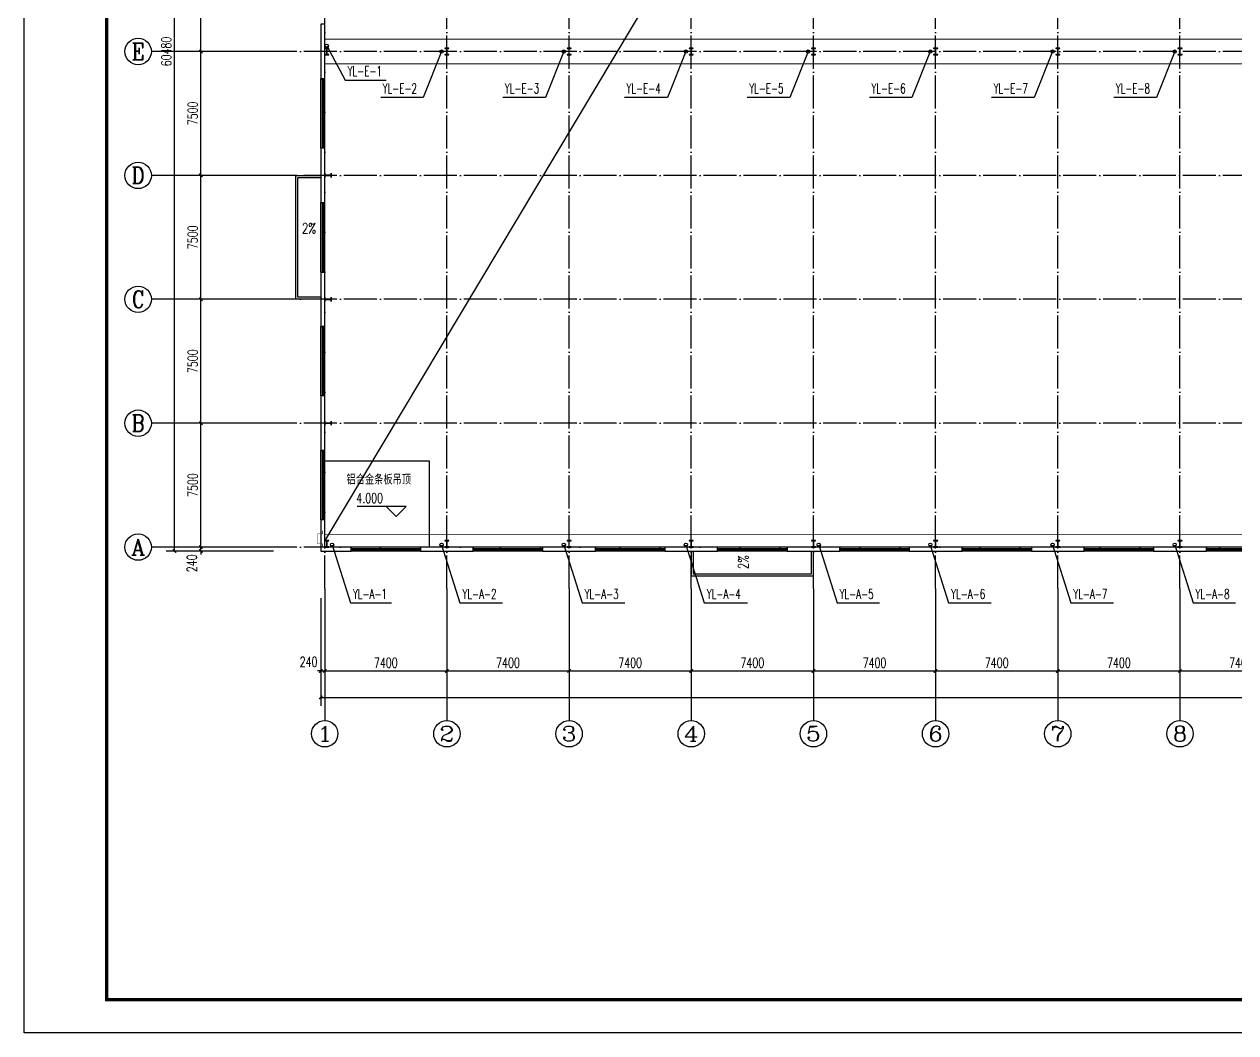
# Model space of a CAD drawing. Extents: x 12811826 to 27008858, y -1172757 to 50528.
# Drawn here: x 13328185 to 13401565, y -442843 to -381793 of the extents above; entities that cross this region are included whole.
import ezdxf
from ezdxf.enums import TextEntityAlignment as Align

# ---------------------------------------------------------------- set-up
doc = ezdxf.new("R2010")
doc.units = 0
doc.header["$LTSCALE"] = 1000
doc.header["$MEASUREMENT"] = 0
doc.linetypes.add('DASH', pattern=[0.35, 0.25, -0.1])
doc.linetypes.add('DOTE', pattern=[2.42, 2, -0.2, 0.02, -0.2])
for name, color, linetype in [('AXIS', 3, 'Continuous'), ('AXIS_TEXT', 7, 'Continuous'), ('COLUMN', 2, 'Continuous'), ('DIM_ELEV', 3, 'Continuous'), ('DIM_SYMB', 3, 'Continuous'), ('DIM_雨水', 3, 'Continuous'), ('DOTE', 8, 'DOTE'), ('PUB_TEXT', 7, 'Continuous'), ('TK', 4, 'Continuous'), ('TWT_TEXT', 7, 'Continuous'), ('VPIPE-雨水', 4, 'Continuous'), ('WALL-PARAPET', 6, 'Continuous'), ('WINDOW', 4, 'Continuous')]:
    doc.layers.add(name, color=color, linetype=linetype)
doc.styles.add('_TCH_AXIS', font='COMPLEX', dxfattribs={"bigfont": 'GBCBIG'})
doc.styles.add('_TCH_DIM', font='SIMPLEX', dxfattribs={"bigfont": 'GBCBIG'})
doc.styles.add('_TCH_DIM_T3', font='SIMPLEX', dxfattribs={"width": 0.705882, "bigfont": 'GBCBIG'})
doc.styles.add('_TWT_SERIAL', font='COMPLEX', dxfattribs={"width": 0.8, "height": 3, "bigfont": 'HZTXT'})
doc.styles.add('COMPLEX', font='COMPLEX')
doc.styles.add('TK-LG-B', font='', dxfattribs={"width": 0.75})
doc.styles.get('TK-LG-B').set_extended_font_data('SimSun')
doc.dimstyles.new('_TCH_ARCH&&200', dxfattribs={"dimtxt": 595, "dimasz": 200, "dimexe": 500, "dimexo": 600, "dimgap": 200, "dimtad": 1, "dimdec": 0, "dimzin": 0, "dimdsep": 46, "dimtxsty": '_TCH_DIM_T3', "dimblk": 'ARCHTICK', "dimcen": 0.09, "dimclrt": 7, "dimazin": 2, "dimtfac": 1, "dimtdec": 0, "dimtix": 1, "dimtmove": 2, "dimatfit": 3, "dimfxl": 0, "dimtolj": 1, "dimtzin": 0, "dimarcsym": 0})

# ---------------------------------------------------------------- blocks, each defined once
blk = doc.blocks.new('A$C797E1D2B')
at = {"layer": 'COLUMN'}
h = blk.add_hatch(color=256, dxfattribs=at)
h.paths.add_polyline_path([(125, 400), (250, 400), (250, 388), (130, 388), (130, 200), (125, 200)])
h.paths.add_polyline_path([(0, 400), (125, 400), (125, 200), (120, 200), (120, 388), (0, 388)])
h.paths.add_polyline_path([(0, 12), (120, 12), (120, 200), (125, 200), (125, 0), (0, 0)])
h.paths.add_polyline_path([(125, 200), (130, 200), (130, 12), (250, 12), (250, 0), (125, 0)])
blk.add_lwpolyline([(250, 0), (250, 12), (130, 12), (130, 388), (250, 388), (250, 400), (0, 400), (0, 388), (120, 388), (120, 12), (0, 12), (0, 0)], close=True, dxfattribs=at)
blk = doc.blocks.new('_AXISO')
blk.add_circle((0, 0), 0.5)
at = {"layer": 'AXIS_TEXT', "style": 'COMPLEX', "width": 1.041667}
blk.add_attdef('A', text='', height=0.56, dxfattribs=at).set_placement((-0.25, -0.28), (0.25, -0.28), align=Align.FIT)
blk = doc.blocks.new('GeYuanFrame_31537473', base_point=(20.09, 4.53))
at = {"layer": 'TK'}
blk.add_lwpolyline([(20.09, 4.53), (20.09, 598.53), (1071.09, 598.53), (1071.09, 4.53)], close=True, dxfattribs=at)
at = {"layer": 'TK', "const_width": 1}
blk.add_lwpolyline([(45.09, 588.53), (1061.09, 588.53), (1061.09, 14.53), (45.09, 14.53)], close=True, dxfattribs=at)
blk = doc.blocks.new('$TCHSYS$WIN2D')
for p, q in [((-0.5, 0.5), (0.5, 0.5)), ((-0.5, 0.5), (-0.5, -0.5)), ((0.5, 0.5), (0.5, -0.5)), ((0.5, 0.167), (-0.5, 0.167)), ((0.5, -0.167), (-0.5, -0.167)), ((-0.5, -0.5), (0.5, -0.5))]:
    blk.add_line(p, q)
blk = doc.blocks.new('_ArchTick')
at = {"color": 0, "linetype": 'ByBlock', "const_width": 0.4}
blk.add_lwpolyline([(-0.5, -0.5), (0.5, 0.5)], dxfattribs=at)
blk = doc.blocks.new('*D210')
at = {"layer": 'AXIS', "color": 0, "lineweight": -2}
for p, q in [((13346145, -416543), (13346145, -423043)), ((13509425, -416543), (13509425, -423043)), ((13346145, -422543), (13509425, -422543))]:
    blk.add_line(p, q, dxfattribs=at)
at = {"layer": 'Defpoints', "color": 0}
for p in [(13346145, -415943), (13509425, -415943), (13509425, -422543)]:
    blk.add_point(p, dxfattribs=at)
at = {"layer": 'AXIS', "color": 0, "lineweight": -2, "xscale": 200, "yscale": 200, "zscale": 200, "rotation": 180}
blk.add_blockref('_ArchTick', (13346145, -422543), dxfattribs=at)
at = {"layer": 'AXIS', "color": 0, "lineweight": -2, "xscale": 200, "yscale": 200, "zscale": 200}
blk.add_blockref('_ArchTick', (13509425, -422543), dxfattribs=at)
at = {"layer": 'AXIS', "color": 7, "insert": (13427785, -422046), "char_height": 595, "attachment_point": 5, "style": '_TCH_DIM_T3'}
blk.add_mtext('\\A1;163280', dxfattribs=at)
blk = doc.blocks.new('*D211')
at = {"layer": 'AXIS', "color": 0, "lineweight": -2}
for p, q in [((13346145, -416543), (13346145, -421443)), ((13346385, -416543), (13346385, -421443)), ((13346145, -420943), (13345945, -420943)), ((13346145, -420943), (13346385, -420943)), ((13346385, -420943), (13346585, -420943))]:
    blk.add_line(p, q, dxfattribs=at)
at = {"layer": 'Defpoints', "color": 0}
for p in [(13346145, -415943), (13346385, -415943), (13346385, -420943)]:
    blk.add_point(p, dxfattribs=at)
at = {"layer": 'AXIS', "color": 0, "lineweight": -2, "xscale": 200, "yscale": 200, "zscale": 200}
blk.add_blockref('_ArchTick', (13346145, -420943), dxfattribs=at)
at = {"layer": 'AXIS', "color": 0, "lineweight": -2, "xscale": 200, "yscale": 200, "zscale": 200, "rotation": 180}
blk.add_blockref('_ArchTick', (13346385, -420943), dxfattribs=at)
at = {"layer": 'AXIS', "color": 7, "insert": (13345405, -420393), "char_height": 595, "attachment_point": 5, "style": '_TCH_DIM_T3'}
blk.add_mtext('\\A1;240', dxfattribs=at)
blk = doc.blocks.new('*D212')
at = {"layer": 'AXIS', "color": 0, "lineweight": -2}
for p, q in [((13346385, -416543), (13346385, -421443)), ((13353785, -416543), (13353785, -421443)), ((13346385, -420943), (13353785, -420943))]:
    blk.add_line(p, q, dxfattribs=at)
at = {"layer": 'Defpoints', "color": 0}
for p in [(13346385, -415943), (13353785, -415943), (13353785, -420943)]:
    blk.add_point(p, dxfattribs=at)
at = {"layer": 'AXIS', "color": 0, "lineweight": -2, "xscale": 200, "yscale": 200, "zscale": 200, "rotation": 180}
blk.add_blockref('_ArchTick', (13346385, -420943), dxfattribs=at)
at = {"layer": 'AXIS', "color": 0, "lineweight": -2, "xscale": 200, "yscale": 200, "zscale": 200}
blk.add_blockref('_ArchTick', (13353785, -420943), dxfattribs=at)
at = {"layer": 'AXIS', "color": 7, "insert": (13350085, -420446), "char_height": 595, "attachment_point": 5, "style": '_TCH_DIM_T3'}
blk.add_mtext('\\A1;7400', dxfattribs=at)
blk = doc.blocks.new('*D213')
at = {"layer": 'AXIS', "color": 0, "lineweight": -2}
for p, q in [((13353785, -416543), (13353785, -421443)), ((13361185, -416543), (13361185, -421443)), ((13353785, -420943), (13361185, -420943))]:
    blk.add_line(p, q, dxfattribs=at)
at = {"layer": 'Defpoints', "color": 0}
for p in [(13353785, -415943), (13361185, -415943), (13361185, -420943)]:
    blk.add_point(p, dxfattribs=at)
at = {"layer": 'AXIS', "color": 0, "lineweight": -2, "xscale": 200, "yscale": 200, "zscale": 200, "rotation": 180}
blk.add_blockref('_ArchTick', (13353785, -420943), dxfattribs=at)
at = {"layer": 'AXIS', "color": 0, "lineweight": -2, "xscale": 200, "yscale": 200, "zscale": 200}
blk.add_blockref('_ArchTick', (13361185, -420943), dxfattribs=at)
at = {"layer": 'AXIS', "color": 7, "insert": (13357485, -420446), "char_height": 595, "attachment_point": 5, "style": '_TCH_DIM_T3'}
blk.add_mtext('\\A1;7400', dxfattribs=at)
blk = doc.blocks.new('*D214')
at = {"layer": 'AXIS', "color": 0, "lineweight": -2}
for p, q in [((13361185, -416543), (13361185, -421443)), ((13368585, -416543), (13368585, -421443)), ((13361185, -420943), (13368585, -420943))]:
    blk.add_line(p, q, dxfattribs=at)
at = {"layer": 'Defpoints', "color": 0}
for p in [(13361185, -415943), (13368585, -415943), (13368585, -420943)]:
    blk.add_point(p, dxfattribs=at)
at = {"layer": 'AXIS', "color": 0, "lineweight": -2, "xscale": 200, "yscale": 200, "zscale": 200, "rotation": 180}
blk.add_blockref('_ArchTick', (13361185, -420943), dxfattribs=at)
at = {"layer": 'AXIS', "color": 0, "lineweight": -2, "xscale": 200, "yscale": 200, "zscale": 200}
blk.add_blockref('_ArchTick', (13368585, -420943), dxfattribs=at)
at = {"layer": 'AXIS', "color": 7, "insert": (13364885, -420446), "char_height": 595, "attachment_point": 5, "style": '_TCH_DIM_T3'}
blk.add_mtext('\\A1;7400', dxfattribs=at)
blk = doc.blocks.new('*D215')
at = {"layer": 'AXIS', "color": 0, "lineweight": -2}
for p, q in [((13368585, -416543), (13368585, -421443)), ((13375985, -416543), (13375985, -421443)), ((13368585, -420943), (13375985, -420943))]:
    blk.add_line(p, q, dxfattribs=at)
at = {"layer": 'Defpoints', "color": 0}
for p in [(13368585, -415943), (13375985, -415943), (13375985, -420943)]:
    blk.add_point(p, dxfattribs=at)
at = {"layer": 'AXIS', "color": 0, "lineweight": -2, "xscale": 200, "yscale": 200, "zscale": 200, "rotation": 180}
blk.add_blockref('_ArchTick', (13368585, -420943), dxfattribs=at)
at = {"layer": 'AXIS', "color": 0, "lineweight": -2, "xscale": 200, "yscale": 200, "zscale": 200}
blk.add_blockref('_ArchTick', (13375985, -420943), dxfattribs=at)
at = {"layer": 'AXIS', "color": 7, "insert": (13372285, -420446), "char_height": 595, "attachment_point": 5, "style": '_TCH_DIM_T3'}
blk.add_mtext('\\A1;7400', dxfattribs=at)
blk = doc.blocks.new('*D216')
at = {"layer": 'AXIS', "color": 0, "lineweight": -2}
for p, q in [((13375985, -416543), (13375985, -421443)), ((13383385, -416543), (13383385, -421443)), ((13375985, -420943), (13383385, -420943))]:
    blk.add_line(p, q, dxfattribs=at)
at = {"layer": 'Defpoints', "color": 0}
for p in [(13375985, -415943), (13383385, -415943), (13383385, -420943)]:
    blk.add_point(p, dxfattribs=at)
at = {"layer": 'AXIS', "color": 0, "lineweight": -2, "xscale": 200, "yscale": 200, "zscale": 200, "rotation": 180}
blk.add_blockref('_ArchTick', (13375985, -420943), dxfattribs=at)
at = {"layer": 'AXIS', "color": 0, "lineweight": -2, "xscale": 200, "yscale": 200, "zscale": 200}
blk.add_blockref('_ArchTick', (13383385, -420943), dxfattribs=at)
at = {"layer": 'AXIS', "color": 7, "insert": (13379685, -420446), "char_height": 595, "attachment_point": 5, "style": '_TCH_DIM_T3'}
blk.add_mtext('\\A1;7400', dxfattribs=at)
blk = doc.blocks.new('*D217')
at = {"layer": 'AXIS', "color": 0, "lineweight": -2}
for p, q in [((13383385, -416543), (13383385, -421443)), ((13390785, -416543), (13390785, -421443)), ((13383385, -420943), (13390785, -420943))]:
    blk.add_line(p, q, dxfattribs=at)
at = {"layer": 'Defpoints', "color": 0}
for p in [(13383385, -415943), (13390785, -415943), (13390785, -420943)]:
    blk.add_point(p, dxfattribs=at)
at = {"layer": 'AXIS', "color": 0, "lineweight": -2, "xscale": 200, "yscale": 200, "zscale": 200, "rotation": 180}
blk.add_blockref('_ArchTick', (13383385, -420943), dxfattribs=at)
at = {"layer": 'AXIS', "color": 0, "lineweight": -2, "xscale": 200, "yscale": 200, "zscale": 200}
blk.add_blockref('_ArchTick', (13390785, -420943), dxfattribs=at)
at = {"layer": 'AXIS', "color": 7, "insert": (13387085, -420446), "char_height": 595, "attachment_point": 5, "style": '_TCH_DIM_T3'}
blk.add_mtext('\\A1;7400', dxfattribs=at)
blk = doc.blocks.new('*D218')
at = {"layer": 'AXIS', "color": 0, "lineweight": -2}
for p, q in [((13390785, -416543), (13390785, -421443)), ((13398185, -416543), (13398185, -421443)), ((13390785, -420943), (13398185, -420943))]:
    blk.add_line(p, q, dxfattribs=at)
at = {"layer": 'Defpoints', "color": 0}
for p in [(13390785, -415943), (13398185, -415943), (13398185, -420943)]:
    blk.add_point(p, dxfattribs=at)
at = {"layer": 'AXIS', "color": 0, "lineweight": -2, "xscale": 200, "yscale": 200, "zscale": 200, "rotation": 180}
blk.add_blockref('_ArchTick', (13390785, -420943), dxfattribs=at)
at = {"layer": 'AXIS', "color": 0, "lineweight": -2, "xscale": 200, "yscale": 200, "zscale": 200}
blk.add_blockref('_ArchTick', (13398185, -420943), dxfattribs=at)
at = {"layer": 'AXIS', "color": 7, "insert": (13394485, -420446), "char_height": 595, "attachment_point": 5, "style": '_TCH_DIM_T3'}
blk.add_mtext('\\A1;7400', dxfattribs=at)
blk = doc.blocks.new('*D219')
at = {"layer": 'AXIS', "color": 0, "lineweight": -2}
for p, q in [((13398185, -416543), (13398185, -421443)), ((13405585, -416543), (13405585, -421443)), ((13398185, -420943), (13405585, -420943))]:
    blk.add_line(p, q, dxfattribs=at)
at = {"layer": 'Defpoints', "color": 0}
for p in [(13398185, -415943), (13405585, -415943), (13405585, -420943)]:
    blk.add_point(p, dxfattribs=at)
at = {"layer": 'AXIS', "color": 0, "lineweight": -2, "xscale": 200, "yscale": 200, "zscale": 200, "rotation": 180}
blk.add_blockref('_ArchTick', (13398185, -420943), dxfattribs=at)
at = {"layer": 'AXIS', "color": 0, "lineweight": -2, "xscale": 200, "yscale": 200, "zscale": 200}
blk.add_blockref('_ArchTick', (13405585, -420943), dxfattribs=at)
at = {"layer": 'AXIS', "color": 7, "insert": (13401885, -420446), "char_height": 595, "attachment_point": 5, "style": '_TCH_DIM_T3'}
blk.add_mtext('\\A1;7400', dxfattribs=at)
blk = doc.blocks.new('*D235')
at = {"layer": 'AXIS', "color": 0, "lineweight": -2}
for p, q in [((13343285, -353203), (13336785, -353203)), ((13337285, -413683), (13337285, -353203)), ((13343285, -413683), (13336785, -413683))]:
    blk.add_line(p, q, dxfattribs=at)
at = {"layer": 'Defpoints', "color": 0}
for p in [(13337285, -353203), (13343885, -353203), (13343885, -413683)]:
    blk.add_point(p, dxfattribs=at)
at = {"layer": 'AXIS', "color": 0, "lineweight": -2, "xscale": 200, "yscale": 200, "zscale": 200}
for p, rotation in [((13337285, -353203), 90), ((13337285, -413683), 270)]:
    blk.add_blockref('_ArchTick', p, dxfattribs=dict(at, rotation=rotation))
at = {"layer": 'AXIS', "color": 7, "insert": (13336787, -383443), "char_height": 595, "attachment_point": 5, "rotation": 90, "style": '_TCH_DIM_T3'}
blk.add_mtext('\\A1;60480', dxfattribs=at)
blk = doc.blocks.new('*D236')
at = {"layer": 'AXIS', "color": 0, "lineweight": -2}
for p, q in [((13343285, -413443), (13338385, -413443)), ((13343285, -413683), (13338385, -413683)), ((13338885, -413443), (13338885, -413243)), ((13338885, -413683), (13338885, -413443)), ((13338885, -413683), (13338885, -413883))]:
    blk.add_line(p, q, dxfattribs=at)
at = {"layer": 'Defpoints', "color": 0}
for p in [(13338885, -413443), (13343885, -413443), (13343885, -413683)]:
    blk.add_point(p, dxfattribs=at)
at = {"layer": 'AXIS', "color": 0, "lineweight": -2, "xscale": 200, "yscale": 200, "zscale": 200}
for p, rotation in [((13338885, -413443), 270), ((13338885, -413683), 90)]:
    blk.add_blockref('_ArchTick', p, dxfattribs=dict(at, rotation=rotation))
at = {"layer": 'AXIS', "color": 7, "insert": (13338335, -414423), "char_height": 595, "attachment_point": 5, "rotation": 90, "style": '_TCH_DIM_T3'}
blk.add_mtext('\\A1;240', dxfattribs=at)
blk = doc.blocks.new('*D237')
at = {"layer": 'AXIS', "color": 0, "lineweight": -2}
for p, q in [((13343285, -405943), (13338385, -405943)), ((13338885, -413443), (13338885, -405943)), ((13343285, -413443), (13338385, -413443))]:
    blk.add_line(p, q, dxfattribs=at)
at = {"layer": 'Defpoints', "color": 0}
for p in [(13338885, -405943), (13343885, -405943), (13343885, -413443)]:
    blk.add_point(p, dxfattribs=at)
at = {"layer": 'AXIS', "color": 0, "lineweight": -2, "xscale": 200, "yscale": 200, "zscale": 200}
for p, rotation in [((13338885, -405943), 90), ((13338885, -413443), 270)]:
    blk.add_blockref('_ArchTick', p, dxfattribs=dict(at, rotation=rotation))
at = {"layer": 'AXIS', "color": 7, "insert": (13338387, -409693), "char_height": 595, "attachment_point": 5, "rotation": 90, "style": '_TCH_DIM_T3'}
blk.add_mtext('\\A1;7500', dxfattribs=at)
blk = doc.blocks.new('*D238')
at = {"layer": 'AXIS', "color": 0, "lineweight": -2}
for p, q in [((13343285, -398443), (13338385, -398443)), ((13338885, -405943), (13338885, -398443)), ((13343285, -405943), (13338385, -405943))]:
    blk.add_line(p, q, dxfattribs=at)
at = {"layer": 'Defpoints', "color": 0}
for p in [(13338885, -398443), (13343885, -398443), (13343885, -405943)]:
    blk.add_point(p, dxfattribs=at)
at = {"layer": 'AXIS', "color": 0, "lineweight": -2, "xscale": 200, "yscale": 200, "zscale": 200}
for p, rotation in [((13338885, -398443), 90), ((13338885, -405943), 270)]:
    blk.add_blockref('_ArchTick', p, dxfattribs=dict(at, rotation=rotation))
at = {"layer": 'AXIS', "color": 7, "insert": (13338387, -402193), "char_height": 595, "attachment_point": 5, "rotation": 90, "style": '_TCH_DIM_T3'}
blk.add_mtext('\\A1;7500', dxfattribs=at)
blk = doc.blocks.new('*D239')
at = {"layer": 'AXIS', "color": 0, "lineweight": -2}
for p, q in [((13343285, -390943), (13338385, -390943)), ((13338885, -398443), (13338885, -390943)), ((13343285, -398443), (13338385, -398443))]:
    blk.add_line(p, q, dxfattribs=at)
at = {"layer": 'Defpoints', "color": 0}
for p in [(13338885, -390943), (13343885, -390943), (13343885, -398443)]:
    blk.add_point(p, dxfattribs=at)
at = {"layer": 'AXIS', "color": 0, "lineweight": -2, "xscale": 200, "yscale": 200, "zscale": 200}
for p, rotation in [((13338885, -390943), 90), ((13338885, -398443), 270)]:
    blk.add_blockref('_ArchTick', p, dxfattribs=dict(at, rotation=rotation))
at = {"layer": 'AXIS', "color": 7, "insert": (13338387, -394693), "char_height": 595, "attachment_point": 5, "rotation": 90, "style": '_TCH_DIM_T3'}
blk.add_mtext('\\A1;7500', dxfattribs=at)
blk = doc.blocks.new('*D240')
at = {"layer": 'AXIS', "color": 0, "lineweight": -2}
for p, q in [((13343285, -383443), (13338385, -383443)), ((13338885, -390943), (13338885, -383443)), ((13343285, -390943), (13338385, -390943))]:
    blk.add_line(p, q, dxfattribs=at)
at = {"layer": 'Defpoints', "color": 0}
for p in [(13338885, -383443), (13343885, -383443), (13343885, -390943)]:
    blk.add_point(p, dxfattribs=at)
at = {"layer": 'AXIS', "color": 0, "lineweight": -2, "xscale": 200, "yscale": 200, "zscale": 200}
for p, rotation in [((13338885, -383443), 90), ((13338885, -390943), 270)]:
    blk.add_blockref('_ArchTick', p, dxfattribs=dict(at, rotation=rotation))
at = {"layer": 'AXIS', "color": 7, "insert": (13338387, -387193), "char_height": 595, "attachment_point": 5, "rotation": 90, "style": '_TCH_DIM_T3'}
blk.add_mtext('\\A1;7500', dxfattribs=at)
blk = doc.blocks.new('*D241')
at = {"layer": 'AXIS', "color": 0, "lineweight": -2}
for p, q in [((13343285, -375943), (13338385, -375943)), ((13338885, -383443), (13338885, -375943)), ((13343285, -383443), (13338385, -383443))]:
    blk.add_line(p, q, dxfattribs=at)
at = {"layer": 'Defpoints', "color": 0}
for p in [(13338885, -375943), (13343885, -375943), (13343885, -383443)]:
    blk.add_point(p, dxfattribs=at)
at = {"layer": 'AXIS', "color": 0, "lineweight": -2, "xscale": 200, "yscale": 200, "zscale": 200}
for p, rotation in [((13338885, -375943), 90), ((13338885, -383443), 270)]:
    blk.add_blockref('_ArchTick', p, dxfattribs=dict(at, rotation=rotation))
at = {"layer": 'AXIS', "color": 7, "insert": (13338387, -379693), "char_height": 595, "attachment_point": 5, "rotation": 90, "style": '_TCH_DIM_T3'}
blk.add_mtext('\\A1;7500', dxfattribs=at)

msp = doc.modelspace()

# ---------------------------------------------------------------- linework, layer by layer
at = {"color": 8, "ltscale": 0.5}
for points in [[(13508934.8, -353443.1), (13368584.8, -375943.1), (13346384.8, -413043.1)], [(13346384.8, -408223.1), (13352704.8, -408223.1), (13352704.8, -413443.1)]]:
    msp.add_lwpolyline(points, dxfattribs=at)
at = {"color": 8, "linetype": 'DASH', "ltscale": 2, "const_width": 50}
for points in [[(13509184.8, -382693.1), (13346384.8, -382693.1)], [(13509184.8, -384193.1), (13346384.8, -384193.1)], [(13509184.8, -412693.1), (13346384.8, -412693.1)]]:
    msp.add_lwpolyline(points, dxfattribs=at)
at = {"ltscale": 0.5}
for points in [[(13346144.8, -398443.1), (13344644.8, -398443.1), (13344644.8, -390943.1), (13346144.8, -390943.1)], [(13346144.8, -398323.1), (13344764.8, -398323.1), (13344764.8, -391063.1), (13346144.8, -391063.1)], [(13368584.8, -413683.1), (13368584.8, -415183.1), (13375984.8, -415183.1), (13375984.8, -413683.1)], [(13368704.8, -413683.1), (13368704.8, -415063.1), (13375864.8, -415063.1), (13375864.8, -413683.1)]]:
    msp.add_lwpolyline(points, dxfattribs=at)
at = {"const_width": 30}
msp.add_lwpolyline([(13346264.8, -413443.1), (13346264.8, -413243.1), (13345944.8, -413243.1), (13345944.8, -412643.1), (13346264.8, -412643.1), (13346264.8, -412443.1)], dxfattribs=at)
at = {"layer": 'AXIS'}
for p, q in [((13343884.8, -383443.1), (13335884.8, -383443.1)), ((13343884.8, -390943.1), (13335884.8, -390943.1)), ((13343884.8, -398443.1), (13335884.8, -398443.1)), ((13343884.8, -405943.1), (13335884.8, -405943.1)), ((13343884.8, -413443.1), (13335884.8, -413443.1)), ((13346384.8, -415943.1), (13346384.8, -423943.1)), ((13353784.8, -415943.1), (13353784.8, -423943.1)), ((13361184.8, -415943.1), (13361184.8, -423943.1)), ((13368584.8, -415943.1), (13368584.8, -423943.1)), ((13375984.8, -415943.1), (13375984.8, -423943.1)), ((13383384.8, -415943.1), (13383384.8, -423943.1)), ((13390784.8, -415943.1), (13390784.8, -423943.1)), ((13398184.8, -415943.1), (13398184.8, -423943.1))]:
    msp.add_line(p, q, dxfattribs=at)
at = {"layer": 'DIM_ELEV'}
for p, q in [((13351310.1, -410985.5), (13348358.1, -410985.5)), ((13350710.1, -411585.5), (13350110.1, -410985.5)), ((13350710.1, -411585.5), (13351310.1, -410985.5))]:
    msp.add_line(p, q, dxfattribs=at)
at = {"layer": 'DIM_SYMB'}
for points in [[(13345964.8, -394693.1, 0, 0, 0), (13345314.8, -394693.1, 120, 0, 0), (13344864.8, -394693.1, 0, 0, 0)], [(13372284.8, -413823.1, 0, 0, 0), (13372284.8, -414473.1, 120, 0, 0), (13372284.8, -414923.1, 0, 0, 0)]]:
    msp.add_lwpolyline(points, format="xyseb", dxfattribs=at)
at = {"layer": 'DIM_雨水'}
for p, q in [((13346510.2, -383099.4), (13347620.3, -385176.4)), ((13353465.3, -383443.1), (13352355.2, -386220.2)), ((13360865.3, -383443.1, 3000), (13359755.2, -386220.2, 3000)), ((13368265.3, -383443.1, 3000), (13367155.2, -386220.2, 3000)), ((13375665.3, -383443.1, 3000), (13374555.2, -386220.2, 3000)), ((13383065.3, -383443.1, 3000), (13381955.2, -386220.2, 3000)), ((13390465.3, -383443.1, 3000), (13389355.2, -386220.2, 3000)), ((13397865.3, -383443.1, 3000), (13396755.2, -386220.2, 3000)), ((13347620.3, -385176.4), (13350108.4, -385176.4)), ((13352355.2, -386220.2), (13349777.2, -386220.2)), ((13359755.2, -386220.2, 3000), (13357177.2, -386220.2, 3000)), ((13367155.2, -386220.2, 3000), (13364541.1, -386220.2, 3000)), ((13374555.2, -386220.2, 3000), (13371977.2, -386220.2, 3000)), ((13381955.2, -386220.2, 3000), (13379377.2, -386220.2, 3000)), ((13389355.2, -386220.2, 3000), (13386777.2, -386220.2, 3000)), ((13396755.2, -386220.2, 3000), (13394177.2, -386220.2, 3000)), ((13346829.4, -413299), (13347939.5, -416821.2)), ((13353465.3, -413299), (13354575.4, -416821.2)), ((13360865.3, -413299, 3000), (13361975.4, -416821.2, 3000)), ((13368265.3, -413299, 3000), (13369375.4, -416821.2, 3000)), ((13376304.4, -413299, 3000), (13377414.5, -416821.2, 3000)), ((13383065.3, -413299), (13384175.4, -416821.2)), ((13390465.3, -413299), (13391575.4, -416821.2)), ((13397865.3, -413299, 3000), (13398975.4, -416821.2, 3000)), ((13347939.5, -416821.2), (13350427.7, -416821.2)), ((13354575.4, -416821.2), (13357153.5, -416821.2)), ((13361975.4, -416821.2, 3000), (13364553.5, -416821.2, 3000)), ((13369375.4, -416821.2, 3000), (13371989.5, -416821.2, 3000)), ((13377414.5, -416821.2, 3000), (13379992.5, -416821.2, 3000)), ((13384175.4, -416821.2), (13386753.5, -416821.2)), ((13391575.4, -416821.2), (13394153.5, -416821.2)), ((13398975.4, -416821.2, 3000), (13401553.5, -416821.2, 3000))]:
    msp.add_line(p, q, dxfattribs=at)
at = {"layer": 'DOTE'}
for p, q in [((13346384.8, -415943.1), (13346384.8, -350943.1)), ((13353784.8, -415943.1), (13353784.8, -350943.1)), ((13361184.8, -415943.1), (13361184.8, -350943.1)), ((13368584.8, -415943.1), (13368584.8, -350943.1)), ((13375984.8, -415943.1), (13375984.8, -350943.1)), ((13383384.8, -415943.1), (13383384.8, -350943.1)), ((13390784.8, -415943.1), (13390784.8, -350943.1)), ((13398184.8, -415943.1), (13398184.8, -350943.1)), ((13511684.8, -383443.1), (13343884.8, -383443.1)), ((13511684.8, -390943.1), (13343884.8, -390943.1)), ((13511684.8, -398443.1), (13343884.8, -398443.1)), ((13511684.8, -405943.1), (13343884.8, -405943.1)), ((13511684.8, -413443.1), (13343884.8, -413443.1))]:
    msp.add_line(p, q, dxfattribs=at)
at = {"layer": 'VPIPE-雨水', "linetype": 'Continuous'}
for centre in [(13346510.2, -383099.4), (13353465.3, -383443.1), (13360865.3, -383443.1), (13368265.3, -383443.1), (13375665.3, -383443.1), (13383065.3, -383443.1), (13390465.3, -383443.1), (13397865.3, -383443.1), (13346829.4, -413299), (13353465.3, -413299), (13360865.3, -413299), (13368265.3, -413299), (13376304.4, -413299), (13383065.3, -413299), (13390465.3, -413299), (13397865.3, -413299)]:
    msp.add_circle(centre, 100, dxfattribs=at)
at = {"layer": 'WALL-PARAPET'}
for p, q in [((13346144.8, -381793.1), (13346144.8, -385093.1)), ((13346384.8, -381793.1), (13346144.8, -381793.1)), ((13346384.8, -385093.1), (13346384.8, -381793.1)), ((13346144.8, -385093.1), (13346384.8, -385093.1)), ((13346144.8, -389293.1), (13346144.8, -392593.1)), ((13346384.8, -389293.1), (13346144.8, -389293.1)), ((13346384.8, -392593.1), (13346384.8, -389293.1)), ((13346144.8, -392593.1), (13346384.8, -392593.1)), ((13346144.8, -396793.1), (13346144.8, -400093.1)), ((13346384.8, -396793.1), (13346144.8, -396793.1)), ((13346384.8, -400093.1), (13346384.8, -396793.1)), ((13346144.8, -400093.1), (13346384.8, -400093.1)), ((13346144.8, -404293.1), (13346144.8, -407593.1)), ((13346384.8, -404293.1), (13346144.8, -404293.1)), ((13346384.8, -407593.1), (13346384.8, -404293.1)), ((13346144.8, -407593.1), (13346384.8, -407593.1)), ((13346384.8, -411793.1), (13346144.8, -411793.1)), ((13346144.8, -411793.1), (13346144.8, -413683.1)), ((13346384.8, -413443.1), (13346384.8, -411793.1)), ((13346144.8, -413683.1), (13347984.8, -413683.1)), ((13347984.8, -413443.1), (13346384.8, -413443.1)), ((13347984.8, -413683.1), (13347984.8, -413443.1)), ((13355384.8, -413443.1), (13352184.8, -413443.1)), ((13352184.8, -413443.1), (13352184.8, -413683.1)), ((13352184.8, -413683.1), (13355384.8, -413683.1)), ((13355384.8, -413683.1), (13355384.8, -413443.1)), ((13362784.8, -413443.1), (13359584.8, -413443.1)), ((13359584.8, -413443.1), (13359584.8, -413683.1)), ((13359584.8, -413683.1), (13362784.8, -413683.1)), ((13362784.8, -413683.1), (13362784.8, -413443.1)), ((13370184.8, -413443.1), (13366984.8, -413443.1)), ((13366984.8, -413443.1), (13366984.8, -413683.1)), ((13366984.8, -413683.1), (13370184.8, -413683.1)), ((13370184.8, -413683.1), (13370184.8, -413443.1)), ((13377584.8, -413443.1), (13374384.8, -413443.1)), ((13374384.8, -413443.1), (13374384.8, -413683.1)), ((13374384.8, -413683.1), (13377584.8, -413683.1)), ((13377584.8, -413683.1), (13377584.8, -413443.1)), ((13384984.8, -413443.1), (13381784.8, -413443.1)), ((13381784.8, -413443.1), (13381784.8, -413683.1)), ((13381784.8, -413683.1), (13384984.8, -413683.1)), ((13384984.8, -413683.1), (13384984.8, -413443.1)), ((13392384.8, -413443.1), (13389184.8, -413443.1)), ((13389184.8, -413443.1), (13389184.8, -413683.1)), ((13389184.8, -413683.1), (13392384.8, -413683.1)), ((13392384.8, -413683.1), (13392384.8, -413443.1)), ((13399784.8, -413443.1), (13396584.8, -413443.1)), ((13396584.8, -413443.1), (13396584.8, -413683.1)), ((13396584.8, -413683.1), (13399784.8, -413683.1)), ((13399784.8, -413683.1), (13399784.8, -413443.1))]:
    msp.add_line(p, q, dxfattribs=at)

# ---------------------------------------------------------------- block references
at = {"color": 8, "xscale": 200, "yscale": 200, "zscale": 200}
msp.add_blockref('GeYuanFrame_31537473', (13328184.8, -442843.1), dxfattribs=at)
for p, rotation in [((13346634.9, -383243.1), 180), ((13353909.9, -383243.1), 180), ((13361309.9, -383243.1), 180), ((13368709.9, -383243.1), 180), ((13376109.9, -383243.1), 180), ((13383509.9, -383243.1), 180), ((13390909.9, -383243.1), 180), ((13398309.9, -383243.1), 180), ((13346784.8, -391068.1), 89.99999999999999), ((13346784.8, -398568.1), 89.99999999999999), ((13346784.8, -406068.1), 89.99999999999999), ((13346634.9, -413043.1), 180), ((13353909.9, -413043.1), 180), ((13361309.9, -413043.1), 180), ((13368709.9, -413043.1), 180), ((13376109.9, -413043.1), 180), ((13383509.9, -413043.1), 180), ((13390909.9, -413043.1), 180), ((13398309.9, -413043.1), 180)]:
    msp.add_blockref('A$C797E1D2B', p, dxfattribs=dict(rotation=rotation))
at = {"layer": 'AXIS'}
ref = msp.add_blockref('_AXISO', (13335084.8, -383443.1), dxfattribs=dict(at, xscale=1600, yscale=1600, zscale=1600))
ref.add_attrib('A', 'E', dxfattribs={"layer": 'AXIS_TEXT', "ltscale": 0.5, "height": 1018.2, "style": '_TCH_AXIS'}).set_placement((13334697, -383952.1), (13335472.7, -383952.1), align=Align.FIT)
ref = msp.add_blockref('_AXISO', (13335084.8, -390943.1), dxfattribs=dict(at, xscale=1600, yscale=1600, zscale=1600))
ref.add_attrib('A', 'D', dxfattribs={"layer": 'AXIS_TEXT', "ltscale": 0.5, "height": 994.9, "style": '_TCH_AXIS'}).set_placement((13334682.2, -391440.5), (13335487.5, -391440.5), align=Align.FIT)
ref = msp.add_blockref('_AXISO', (13335084.8, -398443.1), dxfattribs=dict(at, xscale=1600, yscale=1600, zscale=1600))
ref.add_attrib('A', 'C', dxfattribs={"layer": 'AXIS_TEXT', "ltscale": 0.5, "height": 1041.6, "style": '_TCH_AXIS'}).set_placement((13334712.9, -398963.9), (13335456.8, -398963.9), align=Align.FIT)
ref = msp.add_blockref('_AXISO', (13335084.8, -405943.1), dxfattribs=dict(at, xscale=1600, yscale=1600, zscale=1600))
ref.add_attrib('A', 'B', dxfattribs={"layer": 'AXIS_TEXT', "ltscale": 0.5, "height": 994.9, "style": '_TCH_AXIS'}).set_placement((13334682.2, -406440.5), (13335487.5, -406440.5), align=Align.FIT)
ref = msp.add_blockref('_AXISO', (13335084.8, -413443.1), dxfattribs=dict(at, xscale=1600, yscale=1600, zscale=1600))
ref.add_attrib('A', 'A', dxfattribs={"layer": 'AXIS_TEXT', "ltscale": 0.5, "height": 971.8, "style": '_TCH_AXIS'}).set_placement((13334668.3, -413929), (13335501.4, -413929), align=Align.FIT)
ref = msp.add_blockref('_AXISO', (13346384.8, -424743.1), dxfattribs=dict(at, xscale=1600, yscale=1600, zscale=1600))
ref.add_attrib('A', '1', dxfattribs={"layer": 'AXIS_TEXT', "ltscale": 0.5, "height": 905.1, "style": '_TCH_AXIS', "width": 2.333333}).set_placement((13345932.3, -425195.6), (13346837.4, -425195.6), align=Align.FIT)
ref = msp.add_blockref('_AXISO', (13353784.8, -424743.1), dxfattribs=dict(at, xscale=1600, yscale=1600, zscale=1600))
ref.add_attrib('A', '2', dxfattribs={"layer": 'AXIS_TEXT', "ltscale": 0.5, "height": 905.1, "style": '_TCH_AXIS', "width": 1.5}).set_placement((13353332.3, -425195.6), (13354237.4, -425195.6), align=Align.FIT)
ref = msp.add_blockref('_AXISO', (13361184.8, -424743.1), dxfattribs=dict(at, xscale=1600, yscale=1600, zscale=1600))
ref.add_attrib('A', '3', dxfattribs={"layer": 'AXIS_TEXT', "ltscale": 0.5, "height": 905.1, "style": '_TCH_AXIS', "width": 1.5}).set_placement((13360732.3, -425195.6), (13361637.4, -425195.6), align=Align.FIT)
ref = msp.add_blockref('_AXISO', (13368584.8, -424743.1), dxfattribs=dict(at, xscale=1600, yscale=1600, zscale=1600))
ref.add_attrib('A', '4', dxfattribs={"layer": 'AXIS_TEXT', "ltscale": 0.5, "height": 905.1, "style": '_TCH_AXIS', "width": 1.3125}).set_placement((13368132.3, -425195.6), (13369037.4, -425195.6), align=Align.FIT)
ref = msp.add_blockref('_AXISO', (13375984.8, -424743.1), dxfattribs=dict(at, xscale=1600, yscale=1600, zscale=1600))
ref.add_attrib('A', '5', dxfattribs={"layer": 'AXIS_TEXT', "ltscale": 0.5, "height": 905.1, "style": '_TCH_AXIS', "width": 1.5}).set_placement((13375532.3, -425195.6), (13376437.4, -425195.6), align=Align.FIT)
ref = msp.add_blockref('_AXISO', (13383384.8, -424743.1), dxfattribs=dict(at, xscale=1600, yscale=1600, zscale=1600))
ref.add_attrib('A', '6', dxfattribs={"layer": 'AXIS_TEXT', "ltscale": 0.5, "height": 905.1, "style": '_TCH_AXIS', "width": 1.5}).set_placement((13382932.3, -425195.6), (13383837.4, -425195.6), align=Align.FIT)
ref = msp.add_blockref('_AXISO', (13390784.8, -424743.1), dxfattribs=dict(at, xscale=1600, yscale=1600, zscale=1600))
ref.add_attrib('A', '7', dxfattribs={"layer": 'AXIS_TEXT', "ltscale": 0.5, "height": 905.1, "style": '_TCH_AXIS', "width": 1.5}).set_placement((13390332.3, -425195.6), (13391237.4, -425195.6), align=Align.FIT)
ref = msp.add_blockref('_AXISO', (13398184.8, -424743.1), dxfattribs=dict(at, xscale=1600, yscale=1600, zscale=1600))
ref.add_attrib('A', '8', dxfattribs={"layer": 'AXIS_TEXT', "ltscale": 0.5, "height": 905.1, "style": '_TCH_AXIS', "width": 1.5}).set_placement((13397732.3, -425195.6), (13398637.4, -425195.6), align=Align.FIT)
at = {"layer": 'WINDOW', "xscale": -4200, "zscale": -4200, "rotation": 270}
for p, yscale in [((13346264.8, -387193.1), 240), ((13346264.8, -394693.1), -240), ((13346264.8, -402193.1), 240), ((13346264.8, -409693.1), 240)]:
    msp.add_blockref('$TCHSYS$WIN2D', p, dxfattribs=dict(at, yscale=yscale))
at = {"layer": 'WINDOW', "xscale": -4200, "zscale": -4200}
for p, yscale in [((13350084.8, -413563.1), 240), ((13357484.8, -413563.1), 240), ((13364884.8, -413563.1), 240), ((13372284.8, -413563.1), -240), ((13379684.8, -413563.1), 240), ((13387084.8, -413563.1), 240), ((13394484.8, -413563.1), 240), ((13401884.8, -413563.1), 240)]:
    msp.add_blockref('$TCHSYS$WIN2D', p, dxfattribs=dict(at, yscale=yscale))

# ---------------------------------------------------------------- texts
at = {"layer": 'PUB_TEXT'}
for s, height, style, width, p in [('2%%%', 637.5, '_TCH_DIM', 0.705882, (13345007.7, -394468.1)), ('铝合金条板吊顶', 531.65, 'TK-LG-B', 0.75, (13347705.5, -409598.3)), ('4.000', 595, '_TCH_DIM', 0.705882, (13348298.1, -410775.5))]:
    msp.add_text(s, height=height, dxfattribs=dict(at, style=style, width=width)).set_placement(p)
at = {"layer": 'PUB_TEXT', "style": '_TCH_DIM', "width": 0.705882}
msp.add_text('2%%%', height=637.5, rotation=90, dxfattribs=at).set_placement((13372059.8, -414780.2))
at = {"layer": 'TWT_TEXT', "style": '_TWT_SERIAL', "width": 0.64}
for s, p in [('YL-E-1', (13347775.9, -384936.4)), ('YL-E-2', (13349897.2, -385980.2)), ('YL-E-3', (13357297.2, -385980.2, 3000)), ('YL-E-4', (13364661.1, -385980.2, 3000)), ('YL-E-5', (13372097.2, -385980.2, 3000)), ('YL-E-6', (13379497.2, -385980.2, 3000)), ('YL-E-7', (13386897.2, -385980.2, 3000)), ('YL-E-8', (13394297.2, -385980.2, 3000)), ('YL-A-1', (13348095.1, -416581.2)), ('YL-A-2', (13354729.5, -416581.2)), ('YL-A-3', (13362129.5, -416581.2, 3000)), ('YL-A-4', (13369529, -416581.2, 3000)), ('YL-A-5', (13377568.5, -416581.2, 3000)), ('YL-A-6', (13384329.5, -416581.2)), ('YL-A-7', (13391729.5, -416581.2)), ('YL-A-8', (13399129.5, -416581.2, 3000))]:
    msp.add_text(s, height=600, dxfattribs=at).set_placement(p)

# ---------------------------------------------------------------- dimensions: what is measured, and where the dimension line sits
at = {"layer": 'AXIS'}
for p1, p2, distance, text, picture, middle in [((13343884.8, -413683.1), (13343884.8, -353203.1), 6600, '60480', '*D235', (13336787.3, -383443.1)), ((13343884.8, -383443.1), (13343884.8, -375943.1), 5000, '7500', '*D241', (13338387.3, -379693.1)), ((13343884.8, -390943.1), (13343884.8, -383443.1), 5000, '7500', '*D240', (13338387.3, -387193.1)), ((13343884.8, -398443.1), (13343884.8, -390943.1), 5000, '7500', '*D239', (13338387.3, -394693.1)), ((13343884.8, -405943.1), (13343884.8, -398443.1), 5000, '7500', '*D238', (13338387.3, -402193.1)), ((13343884.8, -413443.1), (13343884.8, -405943.1), 5000, '7500', '*D237', (13338387.3, -409693.1)), ((13346144.8, -415943.1), (13509424.8, -415943.1), -6600, '163280', '*D210', (13427784.8, -422045.6)), ((13346384.8, -415943.1), (13353784.8, -415943.1), -5000, '7400', '*D212', (13350084.8, -420445.6)), ((13353784.8, -415943.1), (13361184.8, -415943.1), -5000, '7400', '*D213', (13357484.8, -420445.6)), ((13361184.8, -415943.1), (13368584.8, -415943.1), -5000, '7400', '*D214', (13364884.8, -420445.6)), ((13368584.8, -415943.1), (13375984.8, -415943.1), -5000, '7400', '*D215', (13372284.8, -420445.6)), ((13375984.8, -415943.1), (13383384.8, -415943.1), -5000, '7400', '*D216', (13379684.8, -420445.6)), ((13383384.8, -415943.1), (13390784.8, -415943.1), -5000, '7400', '*D217', (13387084.8, -420445.6)), ((13390784.8, -415943.1), (13398184.8, -415943.1), -5000, '7400', '*D218', (13394484.8, -420445.6)), ((13398184.8, -415943.1), (13405584.8, -415943.1), -5000, '7400', '*D219', (13401884.8, -420445.6))]:
    dim = msp.add_aligned_dim(p1=p1, p2=p2, distance=distance, text=text, dimstyle='_TCH_ARCH&&200', dxfattribs=at)
    dim.commit()
    dim.dimension.update_dxf_attribs({"geometry": picture, "text_midpoint": middle})
for base, p1, p2, angle, picture, middle in [((13338884.8, -413443.1), (13343884.8, -413683.1), (13343884.8, -413443.1), 90, '*D236', (13338334.8, -414423.1)), ((13346384.8, -420943.1), (13346144.8, -415943.1), (13346384.8, -415943.1), 0, '*D211', (13345404.8, -420393.1))]:
    dim = msp.add_linear_dim(base=base, p1=p1, p2=p2, angle=angle, text='240', dimstyle='_TCH_ARCH&&200', dxfattribs=at)
    dim.commit()
    dim.dimension.update_dxf_attribs({"geometry": picture, "text_midpoint": middle, "dimtype": 161})

doc.saveas('drawing.dxf')
